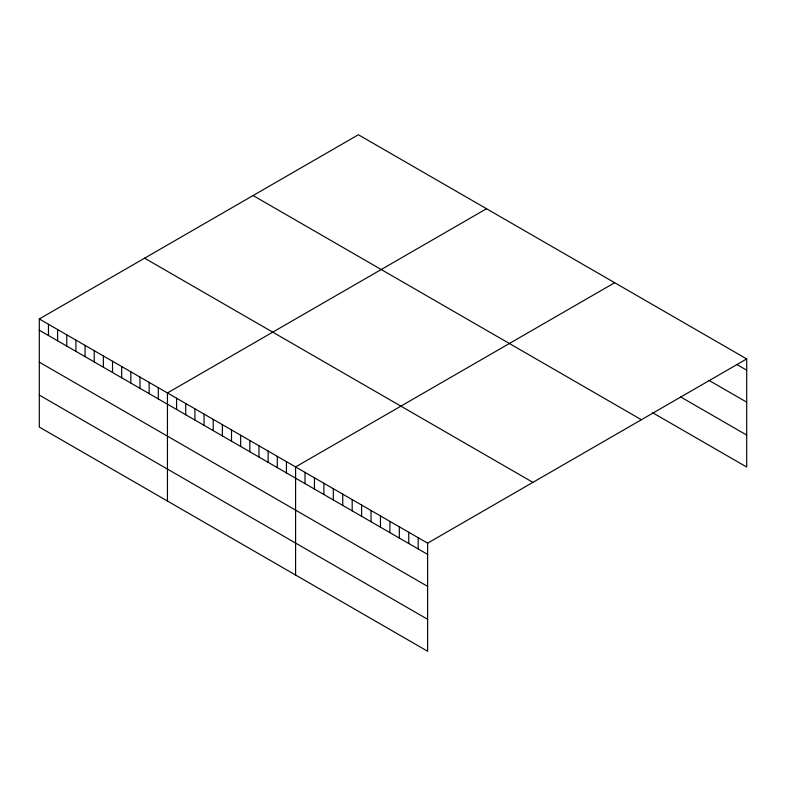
<?xml version="1.0" encoding="UTF-8"?>
<svg xmlns="http://www.w3.org/2000/svg" width="786" height="786" viewBox="0 0 786 786"><rect width="100%" height="100%" fill="white"/><g stroke="black" fill="none" stroke-linecap="round" stroke-linejoin="round"><path stroke-width="1.18" d="M39.3 318.969L427.623 543.155L427.623 651.25L39.3 427.063L39.3 318.969L358.377 134.75L746.7 358.937L746.7 467.031L652.39 412.591M486.524 208.732L167.447 392.951L167.447 501.046M614.672 282.714L295.595 466.933L295.595 575.028M427.623 543.155L746.7 358.937M737.268 364.743L746.7 370.186M708.982 380.375L746.7 402.147M680.686 396.959L746.7 435.08M253.082 195.537L641.405 419.734M144.595 258.172L532.918 482.368M39.3 330.218L427.623 554.405M39.3 362.169L427.623 586.366M39.3 395.103L427.623 619.299M418.191 537.712L418.191 548.962M408.759 532.269L408.759 543.519M399.327 526.826L399.327 538.076M389.895 521.383L389.895 532.633M380.463 515.94L380.463 527.19M371.031 510.487L371.031 521.737M361.609 505.044L361.609 516.294M352.177 499.601L352.177 510.851M342.745 494.158L342.745 505.408M333.313 488.715L333.313 499.965M323.881 483.272L323.881 494.522M314.449 477.819L314.449 489.069M305.017 472.376L305.017 483.626M286.438 461.647L286.438 472.897M277.281 456.361L277.281 467.611M268.134 451.076L268.134 462.335M258.977 445.8L258.977 457.049M249.82 440.514L249.82 451.763M240.673 435.228L240.673 446.477M231.516 429.942L231.516 441.192M222.369 424.656L222.369 435.906M213.212 419.37L213.212 430.62M204.055 414.084L204.055 425.334M194.908 408.799L194.908 420.058M185.751 403.523L185.751 414.772M176.595 398.237L176.595 409.486M158.291 387.665L158.291 398.915M149.144 382.379L149.144 393.629M139.987 377.093L139.987 388.343M130.83 371.807L130.83 383.057M121.683 366.531L121.683 377.781M112.526 361.246L112.526 372.495M103.369 355.96L103.369 367.209M94.222 350.674L94.222 361.924M85.065 345.388L85.065 356.638M75.918 340.102L75.918 351.352M66.761 334.816L66.761 346.066M57.604 329.531L57.604 340.78M48.457 324.254L48.457 335.504"/></g></svg>
